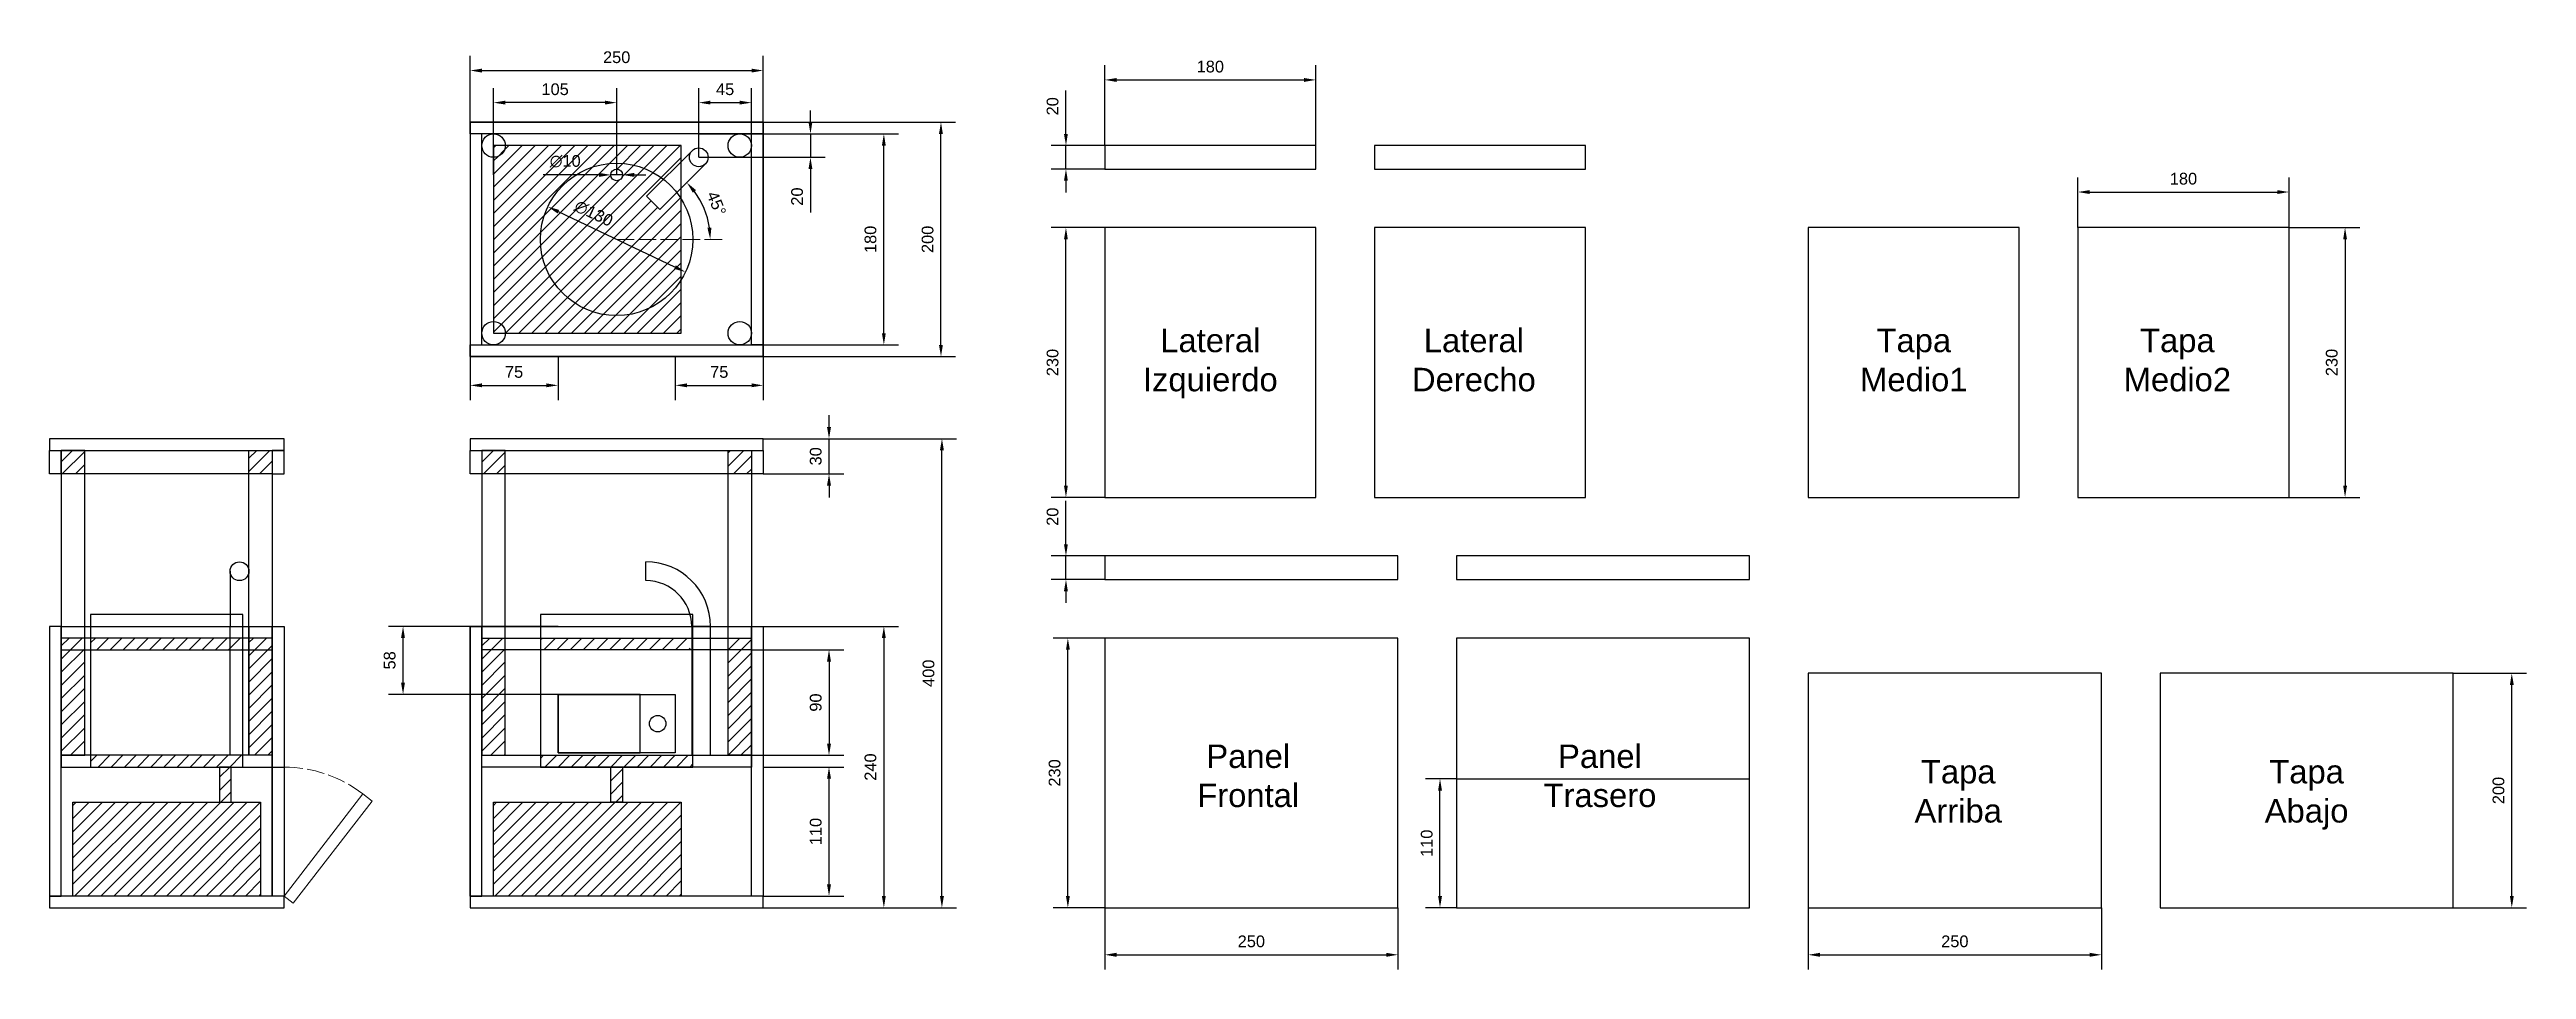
# Model space of a CAD drawing. Header units: millimetres. Extents: x 0 to 211, y -5 to 73.
import ezdxf

# ---------------------------------------------------------------- set-up
doc = ezdxf.new("R2010")
doc.units = ezdxf.units.MM
doc.linetypes.add('ACAD_ISO02W100', pattern=[15, 12, -3])
doc.layers.get('0').update_dxf_attribs({"lineweight": 25})
doc.layers.add('Cotas', color=253, linetype='Continuous', lineweight=15)
doc.styles.get("Standard").update_dxf_attribs({"font": 'arial.ttf'})
doc.dimstyles.new('Copia de ISO-25', dxfattribs={"dimtxt": 1, "dimasz": 1, "dimexe": 1.25, "dimexo": 0, "dimtad": 1, "dimlfac": 10, "dimtxsty": 'Standard', "dimcen": 1, "dimadec": 0, "dimazin": 0, "dimtfac": 1, "dimtmove": 0, "dimatfit": 1, "dimfxl": 1, "dimarcsym": 0})

# ---------------------------------------------------------------- blocks, each defined once
blk = doc.blocks.new('*D16')
at = {"layer": 'Cotas', "color": 0, "lineweight": -2, "transparency": 16777216}
blk.add_line((53.34, 54.64), (43.4, 59.36), dxfattribs=at)
at = {"layer": 'Cotas', "color": 0, "transparency": 16777216}
for points in [[(43.47, 59.51), (43.33, 59.21), (42.5, 59.79)], [(53.41, 54.79), (53.27, 54.49), (54.24, 54.21)]]:
    blk.add_solid(points, dxfattribs=at)
at = {"layer": 'Defpoints', "color": 0, "transparency": 16777216}
for p in [(42.5, 59.79), (54.24, 54.21)]:
    blk.add_point(p, dxfattribs=at)
at = {"layer": 'Cotas', "color": 0, "transparency": 16777216, "insert": (46.41, 59.21), "char_height": 1, "attachment_point": 5, "rotation": 334.6196}
blk.add_mtext('∅130', dxfattribs=at)
blk = doc.blocks.new('*D17')
at = {"layer": 'Cotas', "color": 0, "lineweight": -2, "transparency": 16777216}
blk.add_arc((49.5, 57), 6.85, 8.3673, 36.6327, dxfattribs=at)
at = {"layer": 'Cotas', "color": 0, "transparency": 16777216}
for points in [[(54.87, 60.98), (55.13, 61.2), (54.35, 61.85)], [(56.45, 58.01), (56.11, 57.99), (56.35, 57)]]:
    blk.add_solid(points, dxfattribs=at)
at = {"layer": 'Defpoints', "color": 0, "transparency": 16777216}
for p in [(55.93, 63.43), (52.04, 59.55), (56.12, 58.77), (48.37, 57), (57.37, 57)]:
    blk.add_point(p, dxfattribs=at)
at = {"layer": 'Cotas', "color": 0, "transparency": 16777216, "insert": (56.88, 60.06), "char_height": 1, "attachment_point": 5, "rotation": 292.5}
blk.add_mtext('45°', dxfattribs=at)
blk = doc.blocks.new('*D18')
at = {"layer": 'Cotas', "color": 0, "lineweight": -2, "transparency": 16777216}
for p, q in [((35.87, 67), (35.87, 72.65)), ((60.87, 67), (60.87, 72.65)), ((36.87, 71.4), (59.87, 71.4))]:
    blk.add_line(p, q, dxfattribs=at)
at = {"layer": 'Cotas', "color": 0, "transparency": 16777216}
for points in [[(36.87, 71.56), (36.87, 71.23), (35.87, 71.4)], [(59.87, 71.56), (59.87, 71.23), (60.87, 71.4)]]:
    blk.add_solid(points, dxfattribs=at)
at = {"layer": 'Defpoints', "color": 0, "transparency": 16777216}
for p in [(60.87, 71.4), (35.87, 67), (60.87, 67)]:
    blk.add_point(p, dxfattribs=at)
at = {"layer": 'Cotas', "color": 0, "transparency": 16777216, "insert": (48.37, 72.53), "char_height": 1, "attachment_point": 5}
blk.add_mtext('250', dxfattribs=at)
blk = doc.blocks.new('*D21')
at = {"layer": 'Cotas', "color": 0, "lineweight": -2, "transparency": 16777216}
for p, q in [((35.87, 47), (35.87, 43.3)), ((43.37, 47), (43.37, 43.3)), ((36.87, 44.55), (42.37, 44.55))]:
    blk.add_line(p, q, dxfattribs=at)
at = {"layer": 'Cotas', "color": 0, "transparency": 16777216}
for points in [[(36.87, 44.72), (36.87, 44.39), (35.87, 44.55)], [(42.37, 44.72), (42.37, 44.39), (43.37, 44.55)]]:
    blk.add_solid(points, dxfattribs=at)
at = {"layer": 'Defpoints', "color": 0, "transparency": 16777216}
for p in [(35.87, 47), (43.37, 47), (43.37, 44.55)]:
    blk.add_point(p, dxfattribs=at)
at = {"layer": 'Cotas', "color": 0, "transparency": 16777216, "insert": (39.62, 45.69), "char_height": 1, "attachment_point": 5}
blk.add_mtext('75', dxfattribs=at)
blk = doc.blocks.new('*D22')
at = {"layer": 'Cotas', "color": 0, "lineweight": -2, "transparency": 16777216}
for p, q in [((53.37, 47), (53.37, 43.3)), ((60.87, 47), (60.87, 43.3)), ((54.37, 44.55), (59.87, 44.55))]:
    blk.add_line(p, q, dxfattribs=at)
at = {"layer": 'Cotas', "color": 0, "transparency": 16777216}
for points in [[(54.37, 44.72), (54.37, 44.39), (53.37, 44.55)], [(59.87, 44.72), (59.87, 44.39), (60.87, 44.55)]]:
    blk.add_solid(points, dxfattribs=at)
at = {"layer": 'Defpoints', "color": 0, "transparency": 16777216}
for p in [(53.37, 47), (60.87, 47), (60.87, 44.55)]:
    blk.add_point(p, dxfattribs=at)
at = {"layer": 'Cotas', "color": 0, "transparency": 16777216, "insert": (57.12, 45.69), "char_height": 1, "attachment_point": 5}
blk.add_mtext('75', dxfattribs=at)
blk = doc.blocks.new('*D25')
at = {"layer": 'Cotas', "color": 0, "lineweight": -2, "transparency": 16777216}
for p, q in [((60.87, 40), (77.36, 40)), ((76.11, 1), (76.11, 39)), ((60.87, 0), (77.36, 0))]:
    blk.add_line(p, q, dxfattribs=at)
at = {"layer": 'Cotas', "color": 0, "transparency": 16777216}
for points in [[(75.94, 39), (76.28, 39), (76.11, 40)], [(75.94, 1), (76.28, 1), (76.11, 0)]]:
    blk.add_solid(points, dxfattribs=at)
at = {"layer": 'Defpoints', "color": 0, "transparency": 16777216}
for p in [(60.87, 40), (76.11, 40), (60.87, 0)]:
    blk.add_point(p, dxfattribs=at)
at = {"layer": 'Cotas', "color": 0, "transparency": 16777216, "insert": (74.97, 20), "char_height": 1, "attachment_point": 5, "rotation": 90}
blk.add_mtext('400', dxfattribs=at)
blk = doc.blocks.new('*D26')
at = {"layer": 'Cotas', "color": 0, "lineweight": -2, "transparency": 16777216}
for p, q in [((60.87, 12), (67.73, 12)), ((66.48, 2), (66.48, 11)), ((60.87, 1), (67.73, 1))]:
    blk.add_line(p, q, dxfattribs=at)
at = {"layer": 'Cotas', "color": 0, "transparency": 16777216}
for points in [[(66.31, 11), (66.65, 11), (66.48, 12)], [(66.31, 2), (66.65, 2), (66.48, 1)]]:
    blk.add_solid(points, dxfattribs=at)
at = {"layer": 'Defpoints', "color": 0, "transparency": 16777216}
for p in [(60.87, 12), (66.48, 12), (60.87, 1)]:
    blk.add_point(p, dxfattribs=at)
at = {"layer": 'Cotas', "color": 0, "transparency": 16777216, "insert": (65.35, 6.5), "char_height": 1, "attachment_point": 5, "rotation": 90}
blk.add_mtext('110', dxfattribs=at)
blk = doc.blocks.new('*D28')
at = {"layer": 'Cotas', "color": 0, "lineweight": -2, "transparency": 16777216}
for p, q in [((60.87, 24), (72.41, 24)), ((71.16, 23), (71.16, 1)), ((60.87, 0), (72.41, 0))]:
    blk.add_line(p, q, dxfattribs=at)
at = {"layer": 'Cotas', "color": 0, "transparency": 16777216}
for points in [[(70.99, 23), (71.32, 23), (71.16, 24)], [(70.99, 1), (71.32, 1), (71.16, 0)]]:
    blk.add_solid(points, dxfattribs=at)
at = {"layer": 'Defpoints', "color": 0, "transparency": 16777216}
for p in [(60.87, 24), (60.87, 0), (71.16, 0)]:
    blk.add_point(p, dxfattribs=at)
at = {"layer": 'Cotas', "color": 0, "transparency": 16777216, "insert": (70.02, 12), "char_height": 1, "attachment_point": 5, "rotation": 90}
blk.add_mtext('240', dxfattribs=at)
blk = doc.blocks.new('*D29')
at = {"layer": 'Cotas', "color": 0, "lineweight": -2, "transparency": 16777216}
for p, q in [((66.48, 41), (66.48, 42)), ((60.87, 40), (67.73, 40)), ((66.48, 37), (66.48, 40)), ((60.87, 37), (67.73, 37)), ((66.48, 36), (66.48, 35))]:
    blk.add_line(p, q, dxfattribs=at)
at = {"layer": 'Cotas', "color": 0, "transparency": 16777216}
for points in [[(66.31, 41), (66.65, 41), (66.48, 40)], [(66.31, 36), (66.65, 36), (66.48, 37)]]:
    blk.add_solid(points, dxfattribs=at)
at = {"layer": 'Defpoints', "color": 0, "transparency": 16777216}
for p in [(60.87, 40), (66.48, 40), (60.87, 37)]:
    blk.add_point(p, dxfattribs=at)
at = {"layer": 'Cotas', "color": 0, "transparency": 16777216, "insert": (65.35, 38.5), "char_height": 1, "attachment_point": 5, "rotation": 90}
blk.add_mtext('30', dxfattribs=at)
blk = doc.blocks.new('*D30')
at = {"layer": 'Cotas', "color": 0, "lineweight": -2, "transparency": 16777216}
for p, q in [((60.87, 67), (77.28, 67)), ((76.03, 48), (76.03, 66)), ((60.87, 47), (77.28, 47))]:
    blk.add_line(p, q, dxfattribs=at)
at = {"layer": 'Cotas', "color": 0, "transparency": 16777216}
for points in [[(75.86, 66), (76.19, 66), (76.03, 67)], [(75.86, 48), (76.19, 48), (76.03, 47)]]:
    blk.add_solid(points, dxfattribs=at)
at = {"layer": 'Defpoints', "color": 0, "transparency": 16777216}
for p in [(60.87, 67), (76.03, 67), (60.87, 47)]:
    blk.add_point(p, dxfattribs=at)
at = {"layer": 'Cotas', "color": 0, "transparency": 16777216, "insert": (74.89, 57), "char_height": 1, "attachment_point": 5, "rotation": 90}
blk.add_mtext('200', dxfattribs=at)
blk = doc.blocks.new('*D31')
at = {"layer": 'Cotas', "color": 0, "lineweight": -2, "transparency": 16777216}
for p, q in [((60.87, 66), (72.41, 66)), ((71.16, 49), (71.16, 65)), ((60.87, 48), (72.41, 48))]:
    blk.add_line(p, q, dxfattribs=at)
at = {"layer": 'Cotas', "color": 0, "transparency": 16777216}
for points in [[(70.99, 65), (71.32, 65), (71.16, 66)], [(70.99, 49), (71.32, 49), (71.16, 48)]]:
    blk.add_solid(points, dxfattribs=at)
at = {"layer": 'Defpoints', "color": 0, "transparency": 16777216}
for p in [(60.87, 66), (71.16, 66), (60.87, 48)]:
    blk.add_point(p, dxfattribs=at)
at = {"layer": 'Cotas', "color": 0, "transparency": 16777216, "insert": (70.02, 57), "char_height": 1, "attachment_point": 5, "rotation": 90}
blk.add_mtext('180', dxfattribs=at)
blk = doc.blocks.new('*D34')
at = {"layer": 'Cotas', "color": 0, "lineweight": -2, "transparency": 16777216}
for p, q in [((37.87, 62.5), (37.87, 69.91)), ((48.37, 62.5), (48.37, 69.91)), ((47.37, 68.66), (38.87, 68.66))]:
    blk.add_line(p, q, dxfattribs=at)
at = {"layer": 'Cotas', "color": 0, "transparency": 16777216}
for points in [[(38.87, 68.83), (38.87, 68.5), (37.87, 68.66)], [(47.37, 68.83), (47.37, 68.5), (48.37, 68.66)]]:
    blk.add_solid(points, dxfattribs=at)
at = {"layer": 'Defpoints', "color": 0, "transparency": 16777216}
for p in [(37.87, 68.66), (37.87, 62.5), (48.37, 62.5)]:
    blk.add_point(p, dxfattribs=at)
at = {"layer": 'Cotas', "color": 0, "transparency": 16777216, "insert": (43.12, 69.8), "char_height": 1, "attachment_point": 5}
blk.add_mtext('105', dxfattribs=at)
blk = doc.blocks.new('*D40')
at = {"layer": 'Cotas', "color": 0, "lineweight": -2, "transparency": 16777216}
for p, q in [((55.37, 64), (55.37, 69.91)), ((59.87, 64), (59.87, 69.91)), ((56.37, 68.66), (58.87, 68.66))]:
    blk.add_line(p, q, dxfattribs=at)
at = {"layer": 'Cotas', "color": 0, "transparency": 16777216}
for points in [[(56.37, 68.83), (56.37, 68.5), (55.37, 68.66)], [(58.87, 68.83), (58.87, 68.5), (59.87, 68.66)]]:
    blk.add_solid(points, dxfattribs=at)
at = {"layer": 'Defpoints', "color": 0, "transparency": 16777216}
for p in [(59.87, 68.66), (55.37, 64), (59.87, 64)]:
    blk.add_point(p, dxfattribs=at)
at = {"layer": 'Cotas', "color": 0, "transparency": 16777216, "insert": (57.62, 69.8), "char_height": 1, "attachment_point": 5}
blk.add_mtext('45', dxfattribs=at)
blk = doc.blocks.new('*D41')
at = {"layer": 'Cotas', "color": 0, "lineweight": -2, "transparency": 16777216}
for p, q in [((64.9, 67), (64.9, 68)), ((55.37, 66), (66.15, 66)), ((64.9, 66), (64.9, 64)), ((55.37, 64), (66.15, 64)), ((64.9, 63), (64.9, 59.3))]:
    blk.add_line(p, q, dxfattribs=at)
at = {"layer": 'Cotas', "color": 0, "transparency": 16777216}
for points in [[(64.73, 67), (65.06, 67), (64.9, 66)], [(64.73, 63), (65.06, 63), (64.9, 64)]]:
    blk.add_solid(points, dxfattribs=at)
at = {"layer": 'Defpoints', "color": 0, "transparency": 16777216}
for p in [(55.37, 66), (64.9, 66), (55.37, 64)]:
    blk.add_point(p, dxfattribs=at)
at = {"layer": 'Cotas', "color": 0, "transparency": 16777216, "insert": (63.76, 60.65), "char_height": 1, "attachment_point": 5, "rotation": 90}
blk.add_mtext('20', dxfattribs=at)
blk = doc.blocks.new('*D42')
at = {"layer": 'Cotas', "color": 0, "lineweight": -2, "transparency": 16777216}
for p, q in [((46.87, 62.5), (42.1, 62.5)), ((48.87, 62.5), (47.87, 62.5)), ((49.87, 62.5), (50.87, 62.5))]:
    blk.add_line(p, q, dxfattribs=at)
at = {"layer": 'Cotas', "color": 0, "transparency": 16777216}
for points in [[(46.87, 62.67), (46.87, 62.33), (47.87, 62.5)], [(49.87, 62.67), (49.87, 62.33), (48.87, 62.5)]]:
    blk.add_solid(points, dxfattribs=at)
at = {"layer": 'Defpoints', "color": 0, "transparency": 16777216}
for p in [(47.87, 62.5), (48.87, 62.5)]:
    blk.add_point(p, dxfattribs=at)
at = {"layer": 'Cotas', "color": 0, "transparency": 16777216, "insert": (43.98, 63.66), "char_height": 1, "attachment_point": 5}
blk.add_mtext('∅10', dxfattribs=at)
blk = doc.blocks.new('*D43')
at = {"layer": 'Cotas', "color": 0, "lineweight": -2, "transparency": 16777216}
for p, q in [((59.87, 22), (67.73, 22)), ((66.48, 21), (66.48, 14)), ((59.87, 13), (67.73, 13))]:
    blk.add_line(p, q, dxfattribs=at)
at = {"layer": 'Cotas', "color": 0, "transparency": 16777216}
for points in [[(66.31, 21), (66.65, 21), (66.48, 22)], [(66.31, 14), (66.65, 14), (66.48, 13)]]:
    blk.add_solid(points, dxfattribs=at)
at = {"layer": 'Defpoints', "color": 0, "transparency": 16777216}
for p in [(59.87, 22), (59.87, 13), (66.48, 13)]:
    blk.add_point(p, dxfattribs=at)
at = {"layer": 'Cotas', "color": 0, "transparency": 16777216, "insert": (65.35, 17.5), "char_height": 1, "attachment_point": 5, "rotation": 90}
blk.add_mtext('90', dxfattribs=at)
blk = doc.blocks.new('*D45')
at = {"layer": 'Cotas', "color": 0, "lineweight": -2, "transparency": 16777216}
for p, q in [((43.37, 24), (28.9, 24)), ((30.15, 19.2), (30.15, 23)), ((43.37, 18.2), (28.9, 18.2))]:
    blk.add_line(p, q, dxfattribs=at)
at = {"layer": 'Cotas', "color": 0, "transparency": 16777216}
for points in [[(29.98, 23), (30.31, 23), (30.15, 24)], [(29.98, 19.2), (30.31, 19.2), (30.15, 18.2)]]:
    blk.add_solid(points, dxfattribs=at)
at = {"layer": 'Defpoints', "color": 0, "transparency": 16777216}
for p in [(30.15, 24), (43.37, 24), (43.37, 18.2)]:
    blk.add_point(p, dxfattribs=at)
at = {"layer": 'Cotas', "color": 0, "transparency": 16777216, "insert": (29.01, 21.1), "char_height": 1, "attachment_point": 5, "rotation": 90}
blk.add_mtext('58', dxfattribs=at)
blk = doc.blocks.new('*U53')
blk.add_circle((0, 0), 1)
blk = doc.blocks.new('*U55')
at = {"color": 0, "linetype": 'ByBlock', "lineweight": -2, "transparency": 16777216}
for p in [(0, 0), (21, 0), (0, -16), (21, -16)]:
    blk.add_blockref('*U53', p, dxfattribs=at)
blk = doc.blocks.new('*D71')
at = {"layer": 'Cotas', "color": 0, "lineweight": -2, "transparency": 16777216}
for p, q in [((90, 58), (85.44, 58)), ((86.69, 36), (86.69, 57)), ((90, 35), (85.44, 35))]:
    blk.add_line(p, q, dxfattribs=at)
at = {"layer": 'Cotas', "color": 0, "transparency": 16777216}
for points in [[(86.52, 57), (86.85, 57), (86.69, 58)], [(86.52, 36), (86.85, 36), (86.69, 35)]]:
    blk.add_solid(points, dxfattribs=at)
at = {"layer": 'Defpoints', "color": 0, "transparency": 16777216}
for p in [(86.69, 58), (90, 58), (90, 35)]:
    blk.add_point(p, dxfattribs=at)
at = {"layer": 'Cotas', "color": 0, "transparency": 16777216, "insert": (85.55, 46.5), "char_height": 1, "attachment_point": 5, "rotation": 90}
blk.add_mtext('230', dxfattribs=at)
blk = doc.blocks.new('*D72')
at = {"layer": 'Cotas', "color": 0, "lineweight": -2, "transparency": 16777216}
for p, q in [((86.69, 66), (86.69, 69.7)), ((90, 65), (85.44, 65)), ((86.69, 63), (86.69, 65)), ((90, 63), (85.44, 63)), ((86.69, 62), (86.69, 61))]:
    blk.add_line(p, q, dxfattribs=at)
at = {"layer": 'Cotas', "color": 0, "transparency": 16777216}
for points in [[(86.52, 66), (86.85, 66), (86.69, 65)], [(86.52, 62), (86.85, 62), (86.69, 63)]]:
    blk.add_solid(points, dxfattribs=at)
at = {"layer": 'Defpoints', "color": 0, "transparency": 16777216}
for p in [(86.69, 65), (90, 65), (90, 63)]:
    blk.add_point(p, dxfattribs=at)
at = {"layer": 'Cotas', "color": 0, "transparency": 16777216, "insert": (85.55, 68.35), "char_height": 1, "attachment_point": 5, "rotation": 90}
blk.add_mtext('20', dxfattribs=at)
blk = doc.blocks.new('*D73')
at = {"layer": 'Cotas', "color": 0, "lineweight": -2, "transparency": 16777216}
for p, q in [((86.69, 31), (86.69, 34.7)), ((90, 30), (85.44, 30)), ((86.69, 28), (86.69, 30)), ((90, 28), (85.44, 28)), ((86.69, 27), (86.69, 26))]:
    blk.add_line(p, q, dxfattribs=at)
at = {"layer": 'Cotas', "color": 0, "transparency": 16777216}
for points in [[(86.52, 31), (86.85, 31), (86.69, 30)], [(86.52, 27), (86.85, 27), (86.69, 28)]]:
    blk.add_solid(points, dxfattribs=at)
at = {"layer": 'Defpoints', "color": 0, "transparency": 16777216}
for p in [(86.69, 30), (90, 30), (90, 28)]:
    blk.add_point(p, dxfattribs=at)
at = {"layer": 'Cotas', "color": 0, "transparency": 16777216, "insert": (85.55, 33.35), "char_height": 1, "attachment_point": 5, "rotation": 90}
blk.add_mtext('20', dxfattribs=at)
blk = doc.blocks.new('*D74')
at = {"layer": 'Cotas', "color": 0, "lineweight": -2, "transparency": 16777216}
for p, q in [((90, 23), (85.6, 23)), ((86.85, 1), (86.85, 22)), ((90, 0), (85.6, 0))]:
    blk.add_line(p, q, dxfattribs=at)
at = {"layer": 'Cotas', "color": 0, "transparency": 16777216}
for points in [[(86.69, 22), (87.02, 22), (86.85, 23)], [(86.69, 1), (87.02, 1), (86.85, 0)]]:
    blk.add_solid(points, dxfattribs=at)
at = {"layer": 'Defpoints', "color": 0, "transparency": 16777216}
for p in [(86.85, 23), (90, 23), (90, 0)]:
    blk.add_point(p, dxfattribs=at)
at = {"layer": 'Cotas', "color": 0, "transparency": 16777216, "insert": (85.72, 11.5), "char_height": 1, "attachment_point": 5, "rotation": 90}
blk.add_mtext('230', dxfattribs=at)
blk = doc.blocks.new('*D75')
at = {"layer": 'Cotas', "color": 0, "lineweight": -2, "transparency": 16777216}
for p, q in [((90, 65), (90, 71.85)), ((108, 65), (108, 71.85)), ((91, 70.6), (107, 70.6))]:
    blk.add_line(p, q, dxfattribs=at)
at = {"layer": 'Cotas', "color": 0, "transparency": 16777216}
for points in [[(91, 70.76), (91, 70.43), (90, 70.6)], [(107, 70.76), (107, 70.43), (108, 70.6)]]:
    blk.add_solid(points, dxfattribs=at)
at = {"layer": 'Defpoints', "color": 0, "transparency": 16777216}
for p in [(108, 70.6), (90, 65), (108, 65)]:
    blk.add_point(p, dxfattribs=at)
at = {"layer": 'Cotas', "color": 0, "transparency": 16777216, "insert": (99, 71.73), "char_height": 1, "attachment_point": 5}
blk.add_mtext('180', dxfattribs=at)
blk = doc.blocks.new('*D76')
at = {"layer": 'Cotas', "color": 0, "lineweight": -2, "transparency": 16777216}
for p, q in [((90, 0), (90, -5.26)), ((115, 0), (115, -5.26)), ((91, -4.01), (114, -4.01))]:
    blk.add_line(p, q, dxfattribs=at)
at = {"layer": 'Cotas', "color": 0, "transparency": 16777216}
for points in [[(91, -3.84), (91, -4.18), (90, -4.01)], [(114, -3.84), (114, -4.18), (115, -4.01)]]:
    blk.add_solid(points, dxfattribs=at)
at = {"layer": 'Defpoints', "color": 0, "transparency": 16777216}
for p in [(90, 0), (115, 0), (115, -4.01)]:
    blk.add_point(p, dxfattribs=at)
at = {"layer": 'Cotas', "color": 0, "transparency": 16777216, "insert": (102.5, -2.87), "char_height": 1, "attachment_point": 5}
blk.add_mtext('250', dxfattribs=at)
blk = doc.blocks.new('*D77')
at = {"layer": 'Cotas', "color": 0, "lineweight": -2, "transparency": 16777216}
for p, q in [((120, 11), (117.34, 11)), ((118.59, 1), (118.59, 10)), ((120, 0), (117.34, 0))]:
    blk.add_line(p, q, dxfattribs=at)
at = {"layer": 'Cotas', "color": 0, "transparency": 16777216}
for points in [[(118.43, 10), (118.76, 10), (118.59, 11)], [(118.43, 1), (118.76, 1), (118.59, 0)]]:
    blk.add_solid(points, dxfattribs=at)
at = {"layer": 'Defpoints', "color": 0, "transparency": 16777216}
for p in [(118.59, 11), (120, 11), (120, 0)]:
    blk.add_point(p, dxfattribs=at)
at = {"layer": 'Cotas', "color": 0, "transparency": 16777216, "insert": (117.46, 5.5), "char_height": 1, "attachment_point": 5, "rotation": 90}
blk.add_mtext('110', dxfattribs=at)
blk = doc.blocks.new('*D78')
at = {"layer": 'Cotas', "color": 0, "lineweight": -2, "transparency": 16777216}
for p, q in [((150, 0), (150, -5.26)), ((175, 0), (175, -5.26)), ((151, -4.01), (174, -4.01))]:
    blk.add_line(p, q, dxfattribs=at)
at = {"layer": 'Cotas', "color": 0, "transparency": 16777216}
for points in [[(151, -3.84), (151, -4.18), (150, -4.01)], [(174, -3.84), (174, -4.18), (175, -4.01)]]:
    blk.add_solid(points, dxfattribs=at)
at = {"layer": 'Defpoints', "color": 0, "transparency": 16777216}
for p in [(150, 0), (175, 0), (175, -4.01)]:
    blk.add_point(p, dxfattribs=at)
at = {"layer": 'Cotas', "color": 0, "transparency": 16777216, "insert": (162.5, -2.87), "char_height": 1, "attachment_point": 5}
blk.add_mtext('250', dxfattribs=at)
blk = doc.blocks.new('*D79')
at = {"layer": 'Cotas', "color": 0, "lineweight": -2, "transparency": 16777216}
for p, q in [((205, 20), (211.25, 20)), ((210, 1), (210, 19)), ((205, 0), (211.25, 0))]:
    blk.add_line(p, q, dxfattribs=at)
at = {"layer": 'Cotas', "color": 0, "transparency": 16777216}
for points in [[(209.84, 19), (210.17, 19), (210, 20)], [(209.84, 1), (210.17, 1), (210, 0)]]:
    blk.add_solid(points, dxfattribs=at)
at = {"layer": 'Defpoints', "color": 0, "transparency": 16777216}
for p in [(205, 20), (210, 20), (205, 0)]:
    blk.add_point(p, dxfattribs=at)
at = {"layer": 'Cotas', "color": 0, "transparency": 16777216, "insert": (208.87, 10), "char_height": 1, "attachment_point": 5, "rotation": 90}
blk.add_mtext('200', dxfattribs=at)
blk = doc.blocks.new('*D81')
at = {"layer": 'Cotas', "color": 0, "lineweight": -2, "transparency": 16777216}
for p, q in [((173, 58), (173, 62.29)), ((191, 58), (191, 62.29)), ((174, 61.04), (190, 61.04))]:
    blk.add_line(p, q, dxfattribs=at)
at = {"layer": 'Cotas', "color": 0, "transparency": 16777216}
for points in [[(174, 61.2), (174, 60.87), (173, 61.04)], [(190, 61.2), (190, 60.87), (191, 61.04)]]:
    blk.add_solid(points, dxfattribs=at)
at = {"layer": 'Defpoints', "color": 0, "transparency": 16777216}
for p in [(191, 61.04), (173, 58), (191, 58)]:
    blk.add_point(p, dxfattribs=at)
at = {"layer": 'Cotas', "color": 0, "transparency": 16777216, "insert": (182, 62.17), "char_height": 1, "attachment_point": 5}
blk.add_mtext('180', dxfattribs=at)
blk = doc.blocks.new('*D82')
at = {"layer": 'Cotas', "color": 0, "lineweight": -2, "transparency": 16777216}
for p, q in [((191, 58), (197.03, 58)), ((195.78, 57), (195.78, 36)), ((191, 35), (197.03, 35))]:
    blk.add_line(p, q, dxfattribs=at)
at = {"layer": 'Cotas', "color": 0, "transparency": 16777216}
for points in [[(195.62, 57), (195.95, 57), (195.78, 58)], [(195.62, 36), (195.95, 36), (195.78, 35)]]:
    blk.add_solid(points, dxfattribs=at)
at = {"layer": 'Defpoints', "color": 0, "transparency": 16777216}
for p in [(191, 58), (191, 35), (195.78, 35)]:
    blk.add_point(p, dxfattribs=at)
at = {"layer": 'Cotas', "color": 0, "transparency": 16777216, "insert": (194.65, 46.5), "char_height": 1, "attachment_point": 5, "rotation": 90}
blk.add_mtext('230', dxfattribs=at)

msp = doc.modelspace()

# ---------------------------------------------------------------- hatches: boundary and pattern name
at = {"layer": 'Cotas'}
h = msp.add_hatch(dxfattribs=at)
h.set_pattern_fill('ANSI31', color=256, scale=0.25)
h.paths.add_polyline_path([(16.5, 23), (3.5, 23), (3.5, 22), (16.5, 22)])
h.paths.add_polyline_path([(3, 23), (1, 23), (1, 22), (3, 22)])
h.paths.add_polyline_path([(3, 22), (1, 22), (1, 13), (3, 13)])
h.paths.add_polyline_path([(19, 23), (17, 23), (17, 22), (19, 22)])
h.paths.add_polyline_path([(19, 22), (17, 22), (17, 13), (19, 13)])
h.paths.add_polyline_path([(16.5, 13), (3.5, 13), (3.5, 12), (16.5, 12)])
h.paths.add_polyline_path([(18, 9), (2, 9), (2, 1), (18, 1)])
h.paths.add_polyline_path([(38.8681, 39), (36.8681, 39), (36.8681, 37), (38.8681, 37)])
h.paths.add_polyline_path([(59.8681, 39), (57.8681, 39), (57.8681, 37), (59.8681, 37)])
h.paths.add_polyline_path([(19, 39), (17, 39), (17, 37), (19, 37)])
h.paths.add_polyline_path([(3, 39), (1, 39), (1, 37), (3, 37)])
h.paths.add_polyline_path([(37.8681, 50), (37.8681, 49), (38.8681, 49, 0.41421356)])
h.paths.add_polyline_path([(38.8681, 65), (37.8681, 65), (37.8681, 64, 0.41421356)])
h = msp.add_hatch(dxfattribs=at)
h.set_pattern_fill('ANSI31', color=256, scale=0.25)
h.paths.add_polyline_path([(52.3637, 62.1269), (53.8681, 63.6314), (53.8681, 65), (38.8681, 65, -0.41421356), (37.8681, 64), (37.8681, 50, -0.41421356), (38.8681, 49), (53.8681, 49), (53.8681, 53.5359, -0.75215787), (41.8681, 57, -0.62444647)])
h.paths.add_polyline_path([(53.8681, 60.4641, 0.02498984), (53.4951, 60.9956), (52.0447, 59.5452), (50.9134, 60.6766), (52.3637, 62.1269, 0.62444647), (41.8681, 57, 0.75215787), (53.8681, 53.5359)], flags=17)
h.paths.add_polyline_path([(47.8681, 62.5, -1), (48.8681, 62.5, -1)], flags=16)
h.paths.add_polyline_path([(42.4195, 62.6192), (45.56, 62.6192), (45.56, 64.6799), (42.4195, 64.6799)], flags=24)
h.paths.add_polyline_path([(44.2016, 59.1086), (47.741, 57.4295), (48.6242, 59.2913), (45.0849, 60.9704)], flags=24)
h = msp.add_hatch(dxfattribs=at)
h.set_pattern_fill('ANSI31', color=256, scale=0.25)
h.set_pattern_definition([(45, (35.86814, -1e-14), (-0.561266, 0.561266), [])])
h.paths.add_polyline_path([(54.6392, 23), (41.8681, 23), (41.8681, 22), (54.6392, 22)])
h.paths.add_polyline_path([(54.8681, 13), (41.8681, 13), (41.8681, 12), (54.8681, 12)])
h.paths.add_polyline_path([(53.8681, 9), (37.8681, 9), (37.8681, 1), (53.8681, 1)])
h.paths.add_polyline_path([(59.8681, 22), (57.8681, 22), (57.8681, 13), (59.8681, 13)])
h.paths.add_polyline_path([(59.8681, 23), (57.8681, 23), (57.8681, 22), (59.8681, 22)])
h.paths.add_polyline_path([(38.8681, 23), (36.8681, 23), (36.8681, 22), (38.8681, 22)])
h.paths.add_polyline_path([(38.8681, 22), (36.8681, 22), (36.8681, 13), (38.8681, 13)])
h = msp.add_hatch(dxfattribs=at)
h.set_pattern_fill('ANSI31', color=256, scale=0.25)
h.paths.add_polyline_path([(14.5, 9), (15.5, 9), (15.5, 12), (14.5, 12)])
h = msp.add_hatch(dxfattribs=at)
h.set_pattern_fill('ANSI31', color=256, scale=0.25)
h.paths.add_polyline_path([(48.8681, 12), (47.8681, 12), (47.8681, 9), (48.8681, 9)])

# ---------------------------------------------------------------- linework, layer by layer
for p, q in [((54.8025, 64.5657), (50.9134, 60.6766)), ((55.9338, 63.4343), (52.0447, 59.5452)), ((50.9134, 60.6766), (52.0447, 59.5452)), ((50.8681, 27.9), (50.8681, 29.5)), ((19, 12), (20, 12)), ((120, 11), (145, 11))]:
    msp.add_line(p, q)
for points in [[(35.8681, 47), (60.8681, 47), (60.8681, 67), (35.8681, 67)], [(35.8681, 67), (60.8681, 67), (60.8681, 66), (35.8681, 66)], [(35.8681, 48), (36.8681, 48), (36.8681, 66), (35.8681, 66)], [(60.8681, 48), (59.8681, 48), (59.8681, 66), (60.8681, 66)], [(53.8681, 65), (37.8681, 65), (37.8681, 49), (53.8681, 49)], [(90, 63), (108, 63), (108, 65), (90, 65)], [(113, 63), (131, 63), (131, 65), (113, 65)], [(108, 35), (108, 58), (90, 58), (90, 35)], [(131, 35), (131, 58), (113, 58), (113, 35)], [(168, 35), (168, 58), (150, 58), (150, 35)], [(191, 35), (191, 58), (173, 58), (173, 35)], [(60.8681, 47), (35.8681, 47), (35.8681, 48), (60.8681, 48)], [(0, 39), (20, 39), (20, 40), (0, 40)], [(1, 37), (0, 37), (0, 39), (1, 39)], [(1, 39), (19, 39), (19, 37), (1, 37)], [(1, 13), (3, 13), (3, 39), (1, 39)], [(19, 13), (17, 13), (17, 39), (19, 39)], [(19, 37), (20, 37), (20, 39), (19, 39)], [(35.8681, 39), (60.8681, 39), (60.8681, 40), (35.8681, 40)], [(35.8681, 39), (60.8681, 39), (60.8681, 37), (35.8681, 37)], [(36.8681, 13), (38.8681, 13), (38.8681, 39), (36.8681, 39)], [(59.8681, 13), (57.8681, 13), (57.8681, 39), (59.8681, 39)], [(90, 28), (115, 28), (115, 30), (90, 30)], [(120, 28), (145, 28), (145, 30), (120, 30)], [(0, 1), (1, 1), (1, 24), (0, 24)], [(1, 24), (19, 24), (19, 1), (1, 1)], [(3.5, 12), (16.5, 12), (16.5, 25), (3.5, 25)], [(17, 13), (15.4, 13), (15.4, 24), (17, 24)], [(20, 1), (19, 1), (19, 24), (20, 24)], [(35.8681, 1), (36.8681, 1), (36.8681, 24), (35.8681, 24)], [(60.8681, 1), (35.8681, 1), (35.8681, 24), (60.8681, 24)], [(41.8681, 12), (54.8681, 12), (54.8681, 25), (41.8681, 25)], [(54.7681, 13), (56.3681, 13), (56.3681, 24), (54.7681, 24)], [(60.8681, 1), (59.8681, 1), (59.8681, 24), (60.8681, 24)], [(1, 22), (19, 22), (19, 23), (1, 23)], [(36.8681, 23), (59.8681, 23), (59.8681, 22), (36.8681, 22)], [(90, 0), (115, 0), (115, 23), (90, 23)], [(120, 0), (145, 0), (145, 23), (120, 23)], [(150, 0), (175, 0), (175, 20), (150, 20)], [(180, 0), (205, 0), (205, 20), (180, 20)], [(43.3681, 13.2), (50.3681, 13.2), (50.3681, 18.2), (43.3681, 18.2)], [(43.3681, 18.2), (53.3681, 18.2), (53.3681, 13.2), (43.3681, 13.2)], [(1, 12), (19, 12), (19, 13), (1, 13)], [(59.8681, 12), (36.8681, 12), (36.8681, 13), (59.8681, 13)], [(15.5, 12), (14.5, 12), (14.5, 9), (15.5, 9)], [(47.8681, 12), (48.8681, 12), (48.8681, 9), (47.8681, 9)], [(18, 1), (2, 1), (2, 9), (18, 9)], [(53.8681, 1), (37.8681, 1), (37.8681, 9), (53.8681, 9)], [(0, 0), (20, 0), (20, 1), (0, 1)], [(35.8681, 0), (60.8681, 0), (60.8681, 1), (35.8681, 1)]]:
    msp.add_lwpolyline(points, close=True)
msp.add_lwpolyline([(15.4, 28.7), (15.4, 24), (17, 24), (17, 28.7)])
for centre, radius in [((48.3681, 57), 6.5), ((55.3681, 64), 0.8), ((48.3681, 62.5), 0.5), ((16.2, 28.7), 0.8), ((51.8681, 15.7), 0.7)]:
    msp.add_circle(centre, radius)
for radius in [5.5, 3.9]:
    msp.add_arc((50.8681, 24), radius, 0, 90)
at = {"layer": 'Cotas', "linetype": 'ACAD_ISO02W100', "ltscale": 0.125}
msp.add_line((48.3681, 57), (57.3681, 57), dxfattribs=at)
at = {"layer": 'Cotas'}
msp.add_lwpolyline([(20, 1), (20.7915, 0.3889), (27.5138, 9.0959), (26.7222, 9.707)], close=True, dxfattribs=at)
at = {"layer": 'Cotas', "linetype": 'ACAD_ISO02W100', "ltscale": 0.125}
msp.add_arc((20, 1), 11, 52.330096, 90, dxfattribs=at)

# ---------------------------------------------------------------- block references
msp.add_blockref('*U55', (37.8681, 65))

# ---------------------------------------------------------------- texts
at = {"layer": 'Cotas', "char_height": 2, "attachment_point": 2}
for s, insert in [('Lateral Izquierdo', (99, 49.3807)), ('Lateral Derecho', (121.4791, 49.3807)), ('Tapa \\PMedio1', (159, 49.3807)), ('Tapa \\PMedio2', (181.4791, 49.3807)), ('Panel\\PFrontal', (102.2334, 13.9228)), ('Panel Trasero', (132.2334, 13.9228)), ('Tapa \\PArriba', (162.7879, 12.6031)), ('Tapa \\PAbajo', (192.5, 12.6031))]:
    msp.add_mtext_dynamic_manual_height_columns(s, width=10.53968, gutter_width=4.813, heights=[0], dxfattribs=dict(at, insert=insert))

# ---------------------------------------------------------------- dimensions: what is measured, and where the dimension line sits
at = {"layer": 'Cotas'}
for base, p1, p2, picture, middle in [((60.8681, 71.3978), (35.8681, 67), (60.8681, 67), '*D18', (48.3681, 72.5334)), ((108, 70.5971), (90, 65), (108, 65), '*D75', (99, 71.7327)), ((37.8681, 68.6639), (48.3681, 62.5), (37.8681, 62.5), '*D34', (43.1181, 69.7994)), ((191, 61.0381), (173, 58), (191, 58), '*D81', (182, 62.1737)), ((60.8681, 44.5527), (53.3681, 47), (60.8681, 47), '*D22', (57.1181, 45.6862)), ((115, -4.0104), (90, 0), (115, 0), '*D76', (102.5, -2.8748)), ((175, -4.0104), (150, 0), (175, 0), '*D78', (162.5, -2.8748))]:
    dim = msp.add_linear_dim(base=base, p1=p1, p2=p2, dimstyle='Copia de ISO-25', dxfattribs=at)
    dim.commit()
    dim.dimension.update_dxf_attribs({"geometry": picture, "text_midpoint": middle})
for base, p1, p2, picture, middle in [((59.8681, 68.6639), (55.3681, 64), (59.8681, 64), '*D40', (57.6181, 68.6639)), ((43.3681, 44.5527), (35.8681, 47), (43.3681, 47), '*D21', (39.6181, 44.5527))]:
    dim = msp.add_linear_dim(base=base, p1=p1, p2=p2, dimstyle='Copia de ISO-25', dxfattribs=at)
    dim.commit()
    dim.dimension.update_dxf_attribs({"geometry": picture, "text_midpoint": middle, "dimtype": 160})
for base, p1, p2, picture, middle in [((64.8982, 66), (55.3681, 64), (55.3681, 66), '*D41', (64.8982, 60.6519)), ((76.1094, 40), (60.8681, 0), (60.8681, 40), '*D25', (76.1094, 20))]:
    dim = msp.add_linear_dim(base=base, p1=p1, p2=p2, angle=90, dimstyle='Copia de ISO-25', dxfattribs=at)
    dim.commit()
    dim.dimension.update_dxf_attribs({"geometry": picture, "text_midpoint": middle, "dimtype": 160})
for base, p1, p2, picture, middle in [((86.6857, 65), (90, 63), (90, 65), '*D72', (85.5502, 68.3481)), ((76.0261, 67), (60.8681, 47), (60.8681, 67), '*D30', (74.8905, 57)), ((71.1578, 66), (60.8681, 48), (60.8681, 66), '*D31', (70.0222, 57)), ((86.6857, 58), (90, 35), (90, 58), '*D71', (85.5498, 46.5)), ((195.7848, 35), (191, 58), (191, 35), '*D82', (194.6488, 46.5)), ((66.4811, 40), (60.8681, 37), (60.8681, 40), '*D29', (65.3452, 38.5)), ((86.6857, 30), (90, 28), (90, 30), '*D73', (85.5502, 33.3481)), ((30.1452, 24), (43.3681, 18.2), (43.3681, 24), '*D45', (29.0096, 21.1)), ((71.1578, 0), (60.8681, 24), (60.8681, 0), '*D28', (70.0222, 12)), ((66.4811, 13), (59.8681, 22), (59.8681, 13), '*D43', (65.3455, 17.5)), ((86.8524, 23), (90, 0), (90, 23), '*D74', (85.7165, 11.5)), ((210.0025, 20), (205, 0), (205, 20), '*D79', (208.867, 10)), ((66.4811, 12), (60.8681, 1), (60.8681, 12), '*D26', (65.3455, 6.5)), ((118.5929, 11), (120, 0), (120, 11), '*D77', (117.4573, 5.5))]:
    dim = msp.add_linear_dim(base=base, p1=p1, p2=p2, angle=90, dimstyle='Copia de ISO-25', dxfattribs=at)
    dim.commit()
    dim.dimension.update_dxf_attribs({"geometry": picture, "text_midpoint": middle})
dim = msp.add_diameter_dim_2p(p1=(48.8681, 62.5), p2=(47.8681, 62.5), dimstyle='Copia de ISO-25', dxfattribs=at)
dim.commit()
dim.dimension.update_dxf_attribs({"geometry": '*D42', "text_midpoint": (43.9846, 63.6635)})
dim = msp.add_angular_dim_2l(base=(56.1196, 58.7739), line1=((55.9338, 63.4343), (52.0447, 59.5452)), line2=((48.3681, 57), (57.3681, 57)), dimstyle='Copia de ISO-25', dxfattribs=at)
dim.commit()
dim.dimension.update_dxf_attribs({"geometry": '*D17', "text_midpoint": (56.8787, 60.0566)})
dim = msp.add_diameter_dim_2p(p1=(54.2408, 54.2139), p2=(42.4955, 59.7861), dimstyle='Copia de ISO-25', dxfattribs=at)
dim.commit()
dim.dimension.update_dxf_attribs({"geometry": '*D16', "text_midpoint": (45.9156, 58.1635), "dimtype": 163})

doc.saveas('drawing.dxf')
